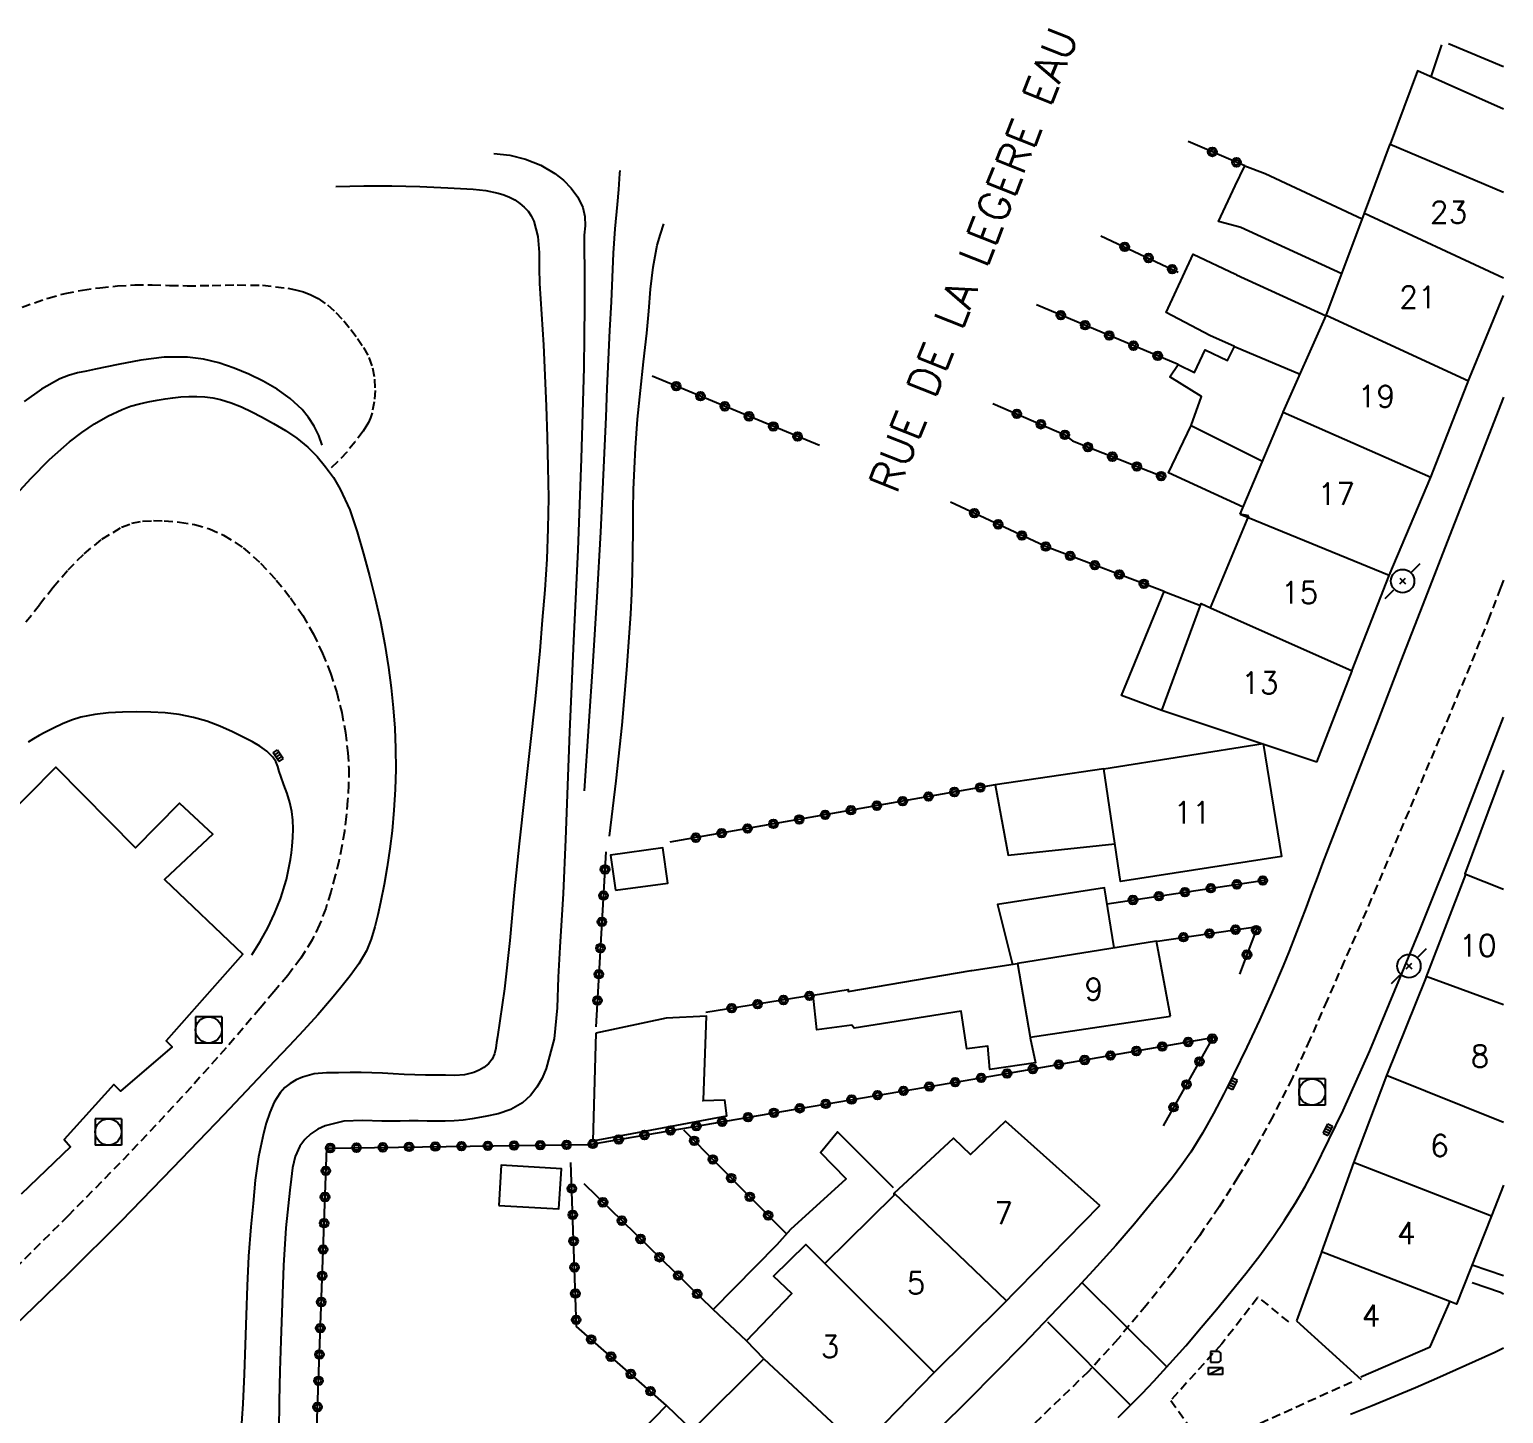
# Model space of a CAD drawing. Header units: millimetres. Extents: x 149999 to 151001, y 153000 to 154001.
# Drawn here: x 150915.8 to 151000, y 153076.6 to 153155.6 of the extents above; entities that cross this region are included whole.
import ezdxf
from ezdxf.enums import TextEntityAlignment as Align

# ---------------------------------------------------------------- set-up
doc = ezdxf.new("R2010")
doc.units = ezdxf.units.MM
doc.linetypes.add('DASHED', pattern=[0.75, 0.5, -0.25])
doc.layers.get('0').update_dxf_attribs({"linetype": 'CONTINUOUS'})
for name, color, linetype in [('W0001', 6, 'DASHED'), ('W0008', 7, 'CONTINUOUS'), ('W0014', 7, 'CONTINUOUS'), ('W0017', 7, 'CONTINUOUS'), ('W0020', 2, 'CONTINUOUS'), ('W0070', 7, 'DASHED'), ('W0101', 7, 'CONTINUOUS'), ('W0104', 1, 'CONTINUOUS'), ('W0112', 1, 'DASHED'), ('W0211', 2, 'CONTINUOUS'), ('W0214', 2, 'CONTINUOUS'), ('W0323', 7, 'CONTINUOUS'), ('W0401', 7, 'CONTINUOUS'), ('W0420', 7, 'CONTINUOUS'), ('W0438', 7, 'CONTINUOUS'), ('W0473', 7, 'CONTINUOUS'), ('W0989', 7, 'CONTINUOUS'), ('W0991', 7, 'CONTINUOUS'), ('W1102', 7, 'CONTINUOUS')]:
    doc.layers.add(name, color=color, linetype=linetype)
doc.styles.get("Standard").update_dxf_attribs({"font": 'romans.shx', "width": 0.85})

# ---------------------------------------------------------------- blocks, each defined once
blk = doc.blocks.new('T473')
for p, q in [((0.500001, 0.500001), (1.000002, 1.000002)), ((-0.166667, 0.166667), (0.166667, -0.166667)), ((-0.166667, -0.166667), (0.166667, 0.166667)), ((-1.000002, -1.000002), (-0.500001, -0.500001))]:
    blk.add_line(p, q)
blk.add_ellipse((0, 0), major_axis=(0.471405, 0.471405), ratio=1, start_param=5.497787144, end_param=11.780972451)
blk = doc.blocks.new('T401')
for p, q in [((-0.3, 0.3), (0, 0.3)), ((-0.3, -0.25), (-0.3, 0.3)), ((-0.3, 0.15), (0, 0.15)), ((-0.3, 0), (0, 0)), ((0, 0.3), (0, -0.25)), ((-0.3, -0.15), (0, -0.15)), ((-0.3, -0.25), (-0.3, -0.3)), ((-0.3, -0.3), (0, -0.3)), ((0, -0.3), (0, -0.25))]:
    blk.add_line(p, q)
blk = doc.blocks.new('T420')
for p, q in [((0.75, 0.75), (-0.75, 0.75)), ((-0.75, 0.75), (-0.75, -0.75)), ((0.75, 0.75), (0.75, -0.75)), ((0.75, -0.75), (-0.75, -0.75))]:
    blk.add_line(p, q)
blk.add_ellipse((0, 0), major_axis=(-0.53, 0.53), ratio=1, start_param=3.926991, end_param=10.210176)
blk = doc.blocks.new('T438')
for p, q in [((0.15, 1.1), (-0.3, 1.1)), ((-0.3, 1.1), (-0.3, 0.5)), ((0.3, 0.65), (0.3, 0.95)), ((-0.4, 0.2), (0.4, 0.2)), ((-0.4, -0.2), (-0.4, 0.2)), ((-0.3, 0.5), (0.15, 0.5)), ((0.4, 0.2), (0.4, -0.2))]:
    blk.add_line(p, q)
at = {"flags": 128}
for points in [[(-0.4, -0.2), (0.4, 0.2)], [(0.4, -0.2), (-0.4, -0.2)]]:
    blk.add_lwpolyline(points, dxfattribs=at)
for centre, major_axis, start_param, end_param in [((0.15, 0.95), (0.106, -0.106), 0.785398, 2.356194), ((0.15, 0.65), (0.106, 0.106), 3.926991, 5.497787)]:
    blk.add_ellipse(centre, major_axis=major_axis, ratio=1, start_param=start_param, end_param=end_param)
blk = doc.blocks.new('t323o')
at = {"color": 0, "linetype": 'Continuous'}
for radius in [0.25, 0.15]:
    blk.add_circle((0, 0), radius, dxfattribs=at)

msp = doc.modelspace()

# ---------------------------------------------------------------- linework, layer by layer
at = {"layer": 'W0001'}
for points in [[(150915.602, 153121.775), (150916.377, 153122.775), (150917.159, 153123.766), (150918.005, 153124.751), (150918.926, 153125.675), (150919.943, 153126.502), (150921.066, 153127.187), (150921.651, 153127.414), (150922.266, 153127.529), (150922.882, 153127.563), (150923.491, 153127.551), (150924.364, 153127.482), (150925.232, 153127.338), (150926.083, 153127.096), (150926.894, 153126.736), (150928.01, 153126.012), (150929.007, 153125.137), (150929.898, 153124.168), (150930.717, 153123.149), (150931.413, 153122.145), (150932.017, 153121.084), (150932.539, 153119.983), (150932.991, 153118.853), (150933.353, 153117.742), (150933.636, 153116.61), (150933.846, 153115.462), (150933.989, 153114.304), (150934.041, 153113.392), (150934.031, 153112.48), (150933.976, 153111.571), (150933.892, 153110.665), (150933.787, 153109.812), (150933.649, 153108.963), (150933.478, 153108.121), (150933.272, 153107.286), (150933.011, 153106.348), (150932.722, 153105.415), (150932.377, 153104.499), (150931.952, 153103.615), (150931.301, 153102.57), (150930.554, 153101.592), (150929.763, 153100.655), (150928.974, 153099.725), (150927.036, 153097.453), (150925.049, 153095.225), (150923.022, 153093.034), (150920.964, 153090.872), (150918.005, 153087.851), (150914.999, 153084.878)], [(151000, 153124.169), (150999.836, 153123.728), (150999.208, 153122.088), (150998.09, 153119.294), (150996.933, 153116.515), (150995.757, 153113.745), (150994.582, 153110.975), (150993.674, 153108.827), (150992.763, 153106.68), (150991.842, 153104.537), (150990.904, 153102.401), (150989.923, 153100.167), (150988.944, 153097.929), (150987.924, 153095.709), (150986.82, 153093.529), (150985.851, 153091.778), (150984.831, 153090.056), (150983.757, 153088.367), (150982.626, 153086.716), (150981.141, 153084.699), (150979.592, 153082.731), (150977.975, 153080.817), (150976.291, 153078.962), (150962.343, 153065.563)]]:
    msp.add_lwpolyline(points, dxfattribs=at)
at = {"layer": 'W0008'}
for points in [[(150914.848, 153128.851), (150915.874, 153129.969), (150916.937, 153131.057), (150918.08, 153132.059), (150918.786, 153132.593), (150919.52, 153133.09), (150920.287, 153133.537), (150921.089, 153133.92), (150921.579, 153134.099), (150922.083, 153134.234), (150922.591, 153134.341), (150923.1, 153134.437), (150923.549, 153134.517), (150924, 153134.584), (150924.454, 153134.632), (150924.911, 153134.653), (150925.364, 153134.649), (150925.817, 153134.625), (150926.268, 153134.571), (150926.714, 153134.48), (150927.325, 153134.295), (150927.918, 153134.059), (150928.494, 153133.787), (150929.058, 153133.496), (150929.749, 153133.117), (150930.428, 153132.714), (150931.083, 153132.266), (150931.693, 153131.758), (150932.229, 153131.22), (150932.718, 153130.639), (150933.159, 153130.021), (150933.546, 153129.367), (150934.098, 153128.174), (150934.528, 153126.932), (150934.884, 153125.673), (150935.222, 153124.416), (150935.553, 153123.117), (150935.844, 153121.809), (150936.096, 153120.493), (150936.309, 153119.17), (150936.462, 153118.02), (150936.582, 153116.866), (150936.667, 153115.709), (150936.713, 153114.549), (150936.719, 153113.374), (150936.685, 153112.199), (150936.615, 153111.026), (150936.512, 153109.855), (150936.392, 153108.823), (150936.242, 153107.795), (150936.061, 153106.772), (150935.848, 153105.755), (150935.693, 153105.056), (150935.529, 153104.354), (150935.323, 153103.66), (150935.045, 153102.991), (150934.623, 153102.25), (150934.126, 153101.558), (150933.592, 153100.899), (150933.055, 153100.249), (150932.274, 153099.332), (150931.462, 153098.444), (150930.634, 153097.57), (150929.807, 153096.698), (150926.903, 153093.631), (150923.981, 153090.581), (150921.03, 153087.559), (150918.041, 153084.574), (150916.03, 153082.616), (150913.998, 153080.681)], [(150928.495, 153102.769), (150928.981, 153103.526), (150929.418, 153104.313), (150929.803, 153105.126), (150930.136, 153105.962), (150930.261, 153106.329), (150930.374, 153106.699), (150930.474, 153107.073), (150930.562, 153107.45), (150930.638, 153107.83), (150930.704, 153108.211), (150930.76, 153108.594), (150930.805, 153108.978), (150930.845, 153109.47), (150930.86, 153109.965), (150930.843, 153110.459), (150930.787, 153110.952), (150930.677, 153111.47), (150930.52, 153111.976), (150930.34, 153112.472), (150930.158, 153112.965), (150930.068, 153113.241), (150929.981, 153113.525), (150929.868, 153113.804), (150929.706, 153114.057), (150929.359, 153114.404), (150928.958, 153114.686), (150928.536, 153114.922), (150928.115, 153115.144), (150927.406, 153115.503), (150926.678, 153115.828), (150925.931, 153116.106), (150925.164, 153116.327), (150924.361, 153116.486), (150923.548, 153116.58), (150922.733, 153116.626), (150921.918, 153116.639), (150921.122, 153116.628), (150920.325, 153116.587), (150919.529, 153116.497), (150918.744, 153116.338), (150918.203, 153116.172), (150917.679, 153115.959), (150917.17, 153115.716), (150916.67, 153115.46), (150916.348, 153115.286), (150916.031, 153115.102), (150915.724, 153114.901)]]:
    msp.add_lwpolyline(points, dxfattribs=at)
at = {"layer": 'W0014'}
for points in [[(151000, 153134.608), (150999.698, 153133.83), (150998.31, 153130.261), (150996.922, 153126.693), (150995.532, 153123.124), (150994.144, 153119.555), (150992.756, 153115.986), (150991.371, 153112.416), (150989.989, 153108.845), (150989.668, 153108.007), (150989.352, 153107.166), (150989.039, 153106.325), (150988.725, 153105.484), (150988.408, 153104.644), (150988.085, 153103.806), (150987.754, 153102.971), (150987.412, 153102.141), (150986.745, 153100.579), (150986.056, 153099.026), (150985.34, 153097.484), (150984.593, 153095.958), (150984.018, 153094.824), (150983.428, 153093.696), (150982.806, 153092.585), (150982.136, 153091.502), (150981.626, 153090.763), (150981.083, 153090.047), (150980.522, 153089.347), (150979.955, 153088.653), (150978.913, 153087.403), (150977.85, 153086.17), (150976.767, 153084.955), (150975.665, 153083.757), (150972.562, 153080.504), (150969.403, 153077.308), (150966.198, 153074.156)], [(150977.989, 153076.343), (150978.332, 153076.685), (150978.676, 153077.026), (150979.018, 153077.369), (150979.358, 153077.714), (150979.694, 153078.062), (150980.026, 153078.415), (150980.944, 153079.42), (150981.847, 153080.44), (150982.735, 153081.472), (150983.609, 153082.516), (150984.448, 153083.533), (150985.278, 153084.558), (150986.087, 153085.6), (150986.859, 153086.67), (150987.488, 153087.605), (150988.09, 153088.557), (150988.662, 153089.527), (150989.201, 153090.517), (150990.85, 153093.87), (150992.364, 153097.286), (150993.8, 153100.732), (150995.221, 153104.182), (150997.493, 153109.821), (150999.68, 153115.493), (151000, 153116.336)], [(151000, 153080.29), (150999.5, 153080.057), (150996.191, 153078.566), (150994.965, 153078.034), (150993.733, 153077.516), (150992.498, 153077.007), (150991.26, 153076.503)]]:
    msp.add_lwpolyline(points, dxfattribs=at)
at = {"layer": 'W0017'}
msp.add_lwpolyline([(150998.218, 153084.051), (150999.819, 153083.492), (151000, 153083.393)], dxfattribs=at)
at = {"layer": 'W0020'}
for points in [[(150980.786, 153079.204), (150975.969, 153083.998)], [(150973.958, 153081.81), (150978.697, 153077.045)]]:
    msp.add_lwpolyline(points, dxfattribs=at)
at = {"layer": 'W0070'}
msp.add_lwpolyline([(150915.378, 153139.763), (150916.865, 153140.278), (150917.839, 153140.538), (150918.829, 153140.73), (150919.825, 153140.868), (150920.825, 153140.971), (150921.819, 153141.025), (150922.814, 153141.024), (150923.808, 153140.999), (150924.8, 153140.979), (150926.23, 153140.992), (150927.67, 153141.029), (150929.115, 153141.006), (150930.55, 153140.842), (150931, 153140.75), (150931.445, 153140.629), (150931.878, 153140.466), (150932.29, 153140.253), (150932.824, 153139.88), (150933.309, 153139.446), (150933.75, 153138.972), (150934.159, 153138.473), (150934.535, 153137.973), (150934.887, 153137.448), (150935.185, 153136.885), (150935.396, 153136.282), (150935.513, 153135.645), (150935.543, 153135), (150935.493, 153134.358), (150935.376, 153133.726), (150935.287, 153133.444), (150935.162, 153133.177), (150935.015, 153132.923), (150934.856, 153132.679), (150934.41, 153132.063), (150933.923, 153131.478), (150933.399, 153130.926), (150932.84, 153130.411)], dxfattribs=at)
at = {"layer": 'W0101'}
for points in [[(150992.051, 153145.127), (150993.526, 153149.073)], [(150993.526, 153149.073), (151000, 153146.317)], [(150989.872, 153139.276), (150992.051, 153145.127)], [(150998.065, 153135.704), (151000, 153140.415)], [(150987.411, 153133.764), (150989.872, 153139.276)], [(150995.855, 153130.048), (150998.065, 153135.704)], [(150984.955, 153127.924), (150987.41, 153133.736)], [(150987.41, 153133.736), (150987.411, 153133.764)], [(150993.461, 153124.424), (150995.855, 153130.048)], [(150985.454, 153127.831), (150984.955, 153127.924)], [(150983.26, 153122.592), (150985.454, 153127.831)], [(150991.362, 153118.989), (150991.362, 153119.017), (150993.461, 153124.424)], [(150989.328, 153113.774), (150980.492, 153116.725), (150982.736, 153122.825), (150983.26, 153122.592)], [(150989.328, 153113.774), (150991.362, 153118.989)], [(150912.658, 153108.804), (150917.312, 153113.489), (150921.853, 153108.868), (150924.375, 153111.424), (150926.282, 153109.661), (150923.513, 153107.073), (150927.998, 153102.793), (150923.603, 153097.855), (150923.958, 153097.515), (150921.008, 153094.971), (150920.627, 153095.367), (150917.782, 153092.213), (150918.136, 153091.789), (150915.33, 153089.088)], [(151000, 153113.306), (150997.791, 153107.381), (150997.819, 153107.353)], [(150997.819, 153107.353), (150995.562, 153101.476), (150995.561, 153101.448)], [(150995.561, 153101.448), (150993.313, 153095.876)], [(150993.313, 153095.876), (150991.424, 153090.882)], [(150965.187, 153089.142), (150968.58, 153092.302), (150969.562, 153091.366), (150971.556, 153093.273), (150976.949, 153088.453)], [(150991.424, 153090.882), (150989.606, 153085.802)], [(151000, 153089.612), (150999.308, 153087.86)], [(150961.224, 153085.139), (150965.185, 153089.031), (150965.187, 153089.142)], [(150971.345, 153082.738), (150976.949, 153088.453)], [(150999.308, 153087.86), (150997.318, 153082.819), (150996.942, 153082.964)], [(150957.754, 153079.691), (150956.752, 153080.711), (150959.348, 153083.413), (150958.31, 153084.406), (150960.14, 153086.218), (150961.224, 153085.139)], [(150989.606, 153085.802), (150989.605, 153085.774), (150988.176, 153081.855)], [(150967.479, 153078.91), (150971.345, 153082.738)], [(150991.855, 153078.661), (150995.806, 153080.379), (150996.953, 153082.992)], [(150988.176, 153081.855), (150991.864, 153078.508)], [(150953.669, 153075.6), (150953.669, 153075.628), (150957.754, 153079.691)], [(150963.247, 153074.56), (150967.479, 153078.91)], [(150954.615, 153065.88), (150949.854, 153070.573), (150951.333, 153072.321), (150949.428, 153074.178), (150952.195, 153077.031), (150953.669, 153075.6)]]:
    msp.add_lwpolyline(points, dxfattribs=at)
for points in [[(150986.276, 153114.841), (150987.312, 153108.374), (150978.113, 153106.949), (150977.176, 153113.379)], [(150980.981, 153099.255), (150980.186, 153103.55), (150972.24, 153102.264), (150972.968, 153098.053)]]:
    msp.add_lwpolyline(points, close=True, dxfattribs=at)
at = {"layer": 'W0104'}
for points in [[(150996.448, 153154.734), (150995.853, 153152.92)], [(151000, 153153.484), (150996.848, 153154.805)], [(151000, 153151.063), (150995.096, 153153.259), (150993.526, 153149.073)], [(150990.76, 153141.66), (150984.998, 153144.297), (150984.943, 153144.326), (150983.727, 153144.655), (150984.673, 153146.694), (150985.223, 153147.823), (150986.382, 153147.384), (150991.929, 153144.799)], [(150985.127, 153128.33), (150980.859, 153130.296), (150982.161, 153132.995), (150982.748, 153134.652), (150980.935, 153135.77), (150981.421, 153136.484), (150982.358, 153136.021), (150982.966, 153137.316), (150984.233, 153136.708), (150984.637, 153137.507), (150983.232, 153138.145), (150980.727, 153139.457), (150982.268, 153142.79), (150984.692, 153141.633), (150984.747, 153141.604), (150989.868, 153139.268)], [(150984.637, 153137.507), (150988.378, 153135.93)], [(150982.161, 153132.995), (150986.235, 153130.954)], [(150980.492, 153116.725), (150978.172, 153117.573), (150980.62, 153123.522), (150982.695, 153122.712)], [(150977.176, 153113.379), (150970.961, 153112.476), (150971.707, 153108.459), (150977.799, 153109.106)], [(150977.753, 153103.156), (150977.205, 153106.586), (150971.101, 153105.645), (150971.96, 153102.221)], [(150972.968, 153098.026), (150973.274, 153096.602), (150970.654, 153096.207), (150970.541, 153097.543), (150969.343, 153097.399), (150969.022, 153099.545), (150962.917, 153098.575), (150962.782, 153098.745), (150960.775, 153098.477), (150960.563, 153100.454), (150962.57, 153100.777), (150962.568, 153100.666), (150969.594, 153101.863), (150969.622, 153101.863), (150972.24, 153102.264)], [(150956.752, 153080.711), (150954.846, 153082.507), (150958.505, 153086.212), (150959.299, 153087.087), (150962.453, 153089.968), (150960.994, 153091.469), (150961.961, 153092.646), (150965.143, 153089.467)], [(150998.206, 153085.067), (151000, 153084.455)]]:
    msp.add_lwpolyline(points, dxfattribs=at)
for points in [[(150949.28, 153106.448), (150952.262, 153106.864), (150951.981, 153108.879), (150948.999, 153108.463)], [(150948.145, 153098.298), (150947.972, 153092.132), (150955.643, 153093.573), (150955.521, 153094.465), (150954.269, 153094.433), (150954.298, 153094.488), (150954.472, 153099.265), (150952.163, 153099.142)], [(150942.605, 153088.454), (150946.048, 153088.249), (150946.185, 153090.549), (150942.742, 153090.754)]]:
    msp.add_lwpolyline(points, close=True, dxfattribs=at)
at = {"layer": 'W0112'}
for points in [[(150985.952, 153083.167), (150983.905, 153080.543), (150980.994, 153077.313)], [(150987.732, 153081.799), (150985.981, 153083.222)], [(150982.677, 153074.467), (150991.339, 153078.376)], [(150980.994, 153077.313), (150982.282, 153075.506), (150982.677, 153074.467)]]:
    msp.add_lwpolyline(points, dxfattribs=at)
at = {"layer": 'W0211'}
for points in [[(150949.527, 153147.563), (150949.496, 153147.389), (150949.446, 153146.479), (150949.377, 153145.612), (150949.235, 153144.227), (150949.148, 153142.838), (150949.086, 153141.448), (150949.019, 153140.06), (150948.933, 153138.415), (150948.856, 153136.77), (150948.785, 153135.125), (150948.717, 153133.479), (150948.649, 153131.833), (150948.578, 153130.188), (150948.502, 153128.543), (150948.417, 153126.898), (150948.208, 153123.204), (150947.984, 153119.512), (150947.743, 153115.82), (150947.487, 153112.129)], [(150933.305, 153146.652), (150934.903, 153146.687), (150936.501, 153146.685), (150938.099, 153146.646), (150939.696, 153146.57), (150940.417, 153146.534), (150941.142, 153146.495), (150941.867, 153146.417), (150942.58, 153146.265), (150942.907, 153146.164), (150943.227, 153146.039), (150943.535, 153145.882), (150943.82, 153145.686), (150944.062, 153145.472), (150944.279, 153145.231), (150944.464, 153144.963), (150944.607, 153144.67), (150944.842, 153143.793), (150944.912, 153142.883), (150944.911, 153141.983), (150944.939, 153141.106), (150945.058, 153139.355), (150945.159, 153137.603), (150945.244, 153135.85), (150945.312, 153134.096), (150945.37, 153132.352), (150945.419, 153130.608), (150945.441, 153128.863), (150945.42, 153127.117), (150945.349, 153125.365), (150945.236, 153123.616), (150945.096, 153121.869), (150944.946, 153120.123), (150944.685, 153117.367), (150944.391, 153114.613), (150944.081, 153111.862), (150943.774, 153109.111), (150943.496, 153106.35), (150943.239, 153103.585), (150942.938, 153100.821), (150942.528, 153098.073), (150942.485, 153097.758), (150942.447, 153097.43), (150942.372, 153097.102), (150942.226, 153096.8), (150942.016, 153096.545), (150941.762, 153096.335), (150941.48, 153096.17), (150941.183, 153096.042), (150940.653, 153095.911), (150940.108, 153095.875), (150939.568, 153095.885), (150939.04, 153095.888), (150938.425, 153095.886), (150937.81, 153095.903), (150937.196, 153095.933), (150936.583, 153095.969), (150935.969, 153096.004), (150935.354, 153096.032), (150934.739, 153096.045), (150934.124, 153096.037), (150933.448, 153096.029), (150932.76, 153096.022), (150932.068, 153095.958), (150931.395, 153095.783), (150931.037, 153095.626), (150930.701, 153095.424), (150930.395, 153095.178), (150930.128, 153094.89), (150929.777, 153094.351), (150929.522, 153093.762), (150929.331, 153093.157), (150929.166, 153092.553), (150928.879, 153091.236), (150928.698, 153089.901), (150928.573, 153088.563), (150928.454, 153087.23), (150928.32, 153085.549), (150928.232, 153083.866), (150928.172, 153082.181), (150928.125, 153080.497), (150928.07, 153078.812), (150927.99, 153077.127), (150927.867, 153075.443)], [(150932.53, 153131.882), (150932.331, 153132.435), (150932.07, 153132.962), (150931.749, 153133.454), (150931.373, 153133.906), (150930.696, 153134.534), (150929.945, 153135.068), (150929.151, 153135.524), (150928.332, 153135.925), (150927.491, 153136.279), (150926.625, 153136.574), (150925.733, 153136.791), (150924.821, 153136.909), (150923.487, 153136.904), (150922.166, 153136.733), (150920.867, 153136.476), (150919.582, 153136.209), (150919.067, 153136.108), (150918.549, 153136), (150918.037, 153135.86), (150917.543, 153135.664), (150916.482, 153135.075), (150915.492, 153134.375)]]:
    msp.add_lwpolyline(points, dxfattribs=at)
at = {"layer": 'W0214'}
for points in [[(150942.322, 153148.541), (150943.244, 153148.443), (150944.143, 153148.217), (150945.002, 153147.866), (150945.802, 153147.398), (150946.303, 153147.007), (150946.75, 153146.551), (150947.124, 153146.029), (150947.405, 153145.45), (150947.526, 153144.932), (150947.534, 153144.396), (150947.494, 153143.872), (150947.477, 153143.364), (150947.498, 153141.599), (150947.504, 153139.834), (150947.493, 153138.07), (150947.466, 153136.305), (150947.322, 153131.102), (150947.116, 153125.901), (150946.882, 153120.702), (150946.652, 153115.503), (150946.534, 153112.428), (150946.427, 153109.351), (150946.291, 153106.275), (150946.09, 153103.202), (150946.005, 153101.483), (150945.95, 153099.734), (150945.769, 153097.974), (150945.315, 153096.268), (150945.082, 153095.723), (150944.789, 153095.203), (150944.421, 153094.726), (150943.972, 153094.32), (150943.301, 153093.933), (150942.57, 153093.686), (150941.826, 153093.529), (150941.092, 153093.402), (150940.579, 153093.33), (150940.064, 153093.287), (150939.547, 153093.268), (150939.031, 153093.265), (150938.517, 153093.271), (150938.003, 153093.276), (150937.489, 153093.274), (150936.975, 153093.258), (150935.928, 153093.262), (150934.848, 153093.311), (150933.751, 153093.268), (150932.691, 153093.006), (150932.267, 153092.804), (150931.877, 153092.54), (150931.535, 153092.216), (150931.251, 153091.838), (150930.974, 153091.238), (150930.826, 153090.593), (150930.75, 153089.948), (150930.675, 153089.32), (150930.437, 153087.175), (150930.312, 153085.02), (150930.239, 153082.865), (150930.156, 153080.714), (150930.093, 153078.996), (150930.057, 153077.277), (150930.037, 153075.559)], [(150948.94, 153109.543), (150949.321, 153112.705), (150949.649, 153115.872), (150949.925, 153119.045), (150950.147, 153122.222), (150950.207, 153123.409), (150950.244, 153124.596), (150950.265, 153125.784), (150950.278, 153126.972), (150950.291, 153128.16), (150950.313, 153129.348), (150950.352, 153130.535), (150950.414, 153131.722), (150950.54, 153133.362), (150950.703, 153135), (150950.884, 153136.635), (150951.066, 153138.269), (150951.182, 153139.523), (150951.283, 153140.784), (150951.424, 153142.044), (150951.662, 153143.288), (150951.837, 153143.934), (150952.029, 153144.511)]]:
    msp.add_lwpolyline(points, dxfattribs=at)
at = {"layer": 'W0323'}
for points in [[(150985.223, 153147.823), (150981.99, 153149.213)], [(150977.004, 153143.839), (150981.422, 153141.763)], [(150981.421, 153136.484), (150973.333, 153139.883)], [(150960.935, 153131.848), (150951.362, 153135.817)], [(150970.826, 153134.26), (150974.913, 153132.487), (150975.378, 153132.117), (150980.674, 153130.02)], [(150980.62, 153123.522), (150974.077, 153125.988), (150974.049, 153125.988), (150968.416, 153128.622)], [(150970.961, 153112.476), (150952.386, 153109.195)], [(150948.733, 153108.654), (150948.154, 153098.66)], [(150977.351, 153105.67), (150986.353, 153107.029)], [(150980.239, 153103.548), (150985.952, 153104.389), (150984.928, 153101.657)], [(150960.563, 153100.454), (150954.431, 153099.478)], [(150946.112, 153058.135), (150945.626, 153058.867), (150945.412, 153060.789), (150944.846, 153061.689), (150943.292, 153061.857), (150931.742, 153062.453), (150932.78, 153091.727), (150947.792, 153091.933), (150960.117, 153094.053), (150971.604, 153095.98), (150983.399, 153098.033), (150980.559, 153093.001)], [(150959.054, 153086.817), (150953.173, 153092.754)], [(150952.195, 153077.031), (150947.046, 153081.539), (150946.734, 153090.912)], [(150954.846, 153082.507), (150947.486, 153089.675)]]:
    msp.add_lwpolyline(points, dxfattribs=at)
at = {"layer": 'W1102'}
for points in [[(150992.051, 153145.127), (151000, 153141.439)], [(150997.997, 153135.529), (150989.872, 153139.276)], [(150987.411, 153133.764), (150995.855, 153130.048)], [(150984.955, 153127.924), (150993.471, 153124.446)], [(150983.26, 153122.592), (150991.362, 153118.989)], [(150997.791, 153107.381), (151000, 153106.516)], [(150995.586, 153101.537), (151000, 153099.922)], [(151000, 153093.18), (150993.313, 153095.876)], [(150991.437, 153090.916), (150999.308, 153087.86)], [(150971.611, 153083.01), (150965.187, 153089.142)], [(150961.224, 153085.139), (150967.479, 153078.91)], [(150996.942, 153082.964), (150989.606, 153085.802)], [(150957.754, 153079.691), (150963.247, 153074.56)]]:
    msp.add_lwpolyline(points, dxfattribs=at)

# ---------------------------------------------------------------- block references
at = {"layer": 'W0323'}
for p, rotation in [((150983.368, 153148.62), 156.7370841234681), ((150984.746, 153148.028), 156.7370841234681), ((150978.362, 153143.201), 334.82539012909), ((150979.719, 153142.563), 334.82539012909), ((150981.077, 153141.925), 334.82539012909), ((150974.716, 153139.302), 157.2071365322759), ((150976.099, 153138.721), 157.2071365322759), ((150977.481, 153138.139), 157.2071365322759), ((150978.864, 153137.558), 157.2071365322759), ((150980.247, 153136.977), 157.2071365322759), ((150952.748, 153135.242), 157.4791104945353), ((150954.133, 153134.668), 157.4791104945353), ((150955.519, 153134.093), 157.4791104945353), ((150956.904, 153133.519), 157.4791104945353), ((150972.202, 153133.663), 336.5456965759741), ((150958.29, 153132.944), 157.4791104945353), ((150973.578, 153133.066), 336.5456965759741), ((150959.676, 153132.37), 157.4791104945353), ((150974.948, 153132.459), 321.4907716346174), ((150976.262, 153131.767), 338.3984543572761), ((150977.657, 153131.215), 338.3984543572761), ((150979.051, 153130.662), 338.3984543572761), ((150980.446, 153130.11), 338.3984543572761), ((150969.775, 153127.987), 154.9366321858589), ((150971.133, 153127.352), 154.9366321858589), ((150972.492, 153126.716), 154.9366321858589), ((150973.851, 153126.081), 154.9366321858589), ((150975.25, 153125.546), 159.3490085619171), ((150976.653, 153125.017), 159.3490085619171), ((150978.057, 153124.488), 159.3490085619171), ((150979.461, 153123.959), 159.3490085619171), ((150967.157, 153111.804), 190.0171297271082), ((150968.634, 153112.065), 190.0171297271082), ((150970.112, 153112.326), 190.0171297271082), ((150962.726, 153111.021), 190.0171297271082), ((150964.203, 153111.282), 190.0171297271082), ((150965.68, 153111.543), 190.0171297271082), ((150956.817, 153109.978), 190.0171297271082), ((150958.295, 153110.239), 190.0171297271082), ((150959.772, 153110.5), 190.0171297271082), ((150961.249, 153110.76), 190.0171297271082), ((150953.863, 153109.456), 190.0171297271082), ((150955.34, 153109.717), 190.0171297271082), ((150948.675, 153107.645), 266.6842890590917), ((150984.767, 153106.79), 8.584913041539087), ((150986.25, 153107.013), 8.584913041539087), ((150948.588, 153106.147), 266.6842890590917), ((150978.834, 153105.894), 8.584913041539087), ((150980.317, 153106.118), 8.584913041539087), ((150981.801, 153106.342), 8.584913041539087), ((150983.284, 153106.566), 8.584913041539087), ((150948.501, 153104.65), 266.6842890590917), ((150984.691, 153104.203), 8.374259027475773), ((150985.873, 153104.178), 249.4531485835819), ((150981.723, 153103.766), 8.374259027475773), ((150983.207, 153103.985), 8.374259027475773), ((150948.414, 153103.152), 266.6842890590917), ((150985.346, 153102.773), 249.4531485835819), ((150948.328, 153101.655), 266.6842890590917), ((150948.241, 153100.157), 266.6842890590917), ((150957.394, 153099.95), 189.0436250661612), ((150958.875, 153100.185), 189.0436250661612), ((150960.356, 153100.421), 189.0436250661612), ((150955.912, 153099.714), 189.0436250661612), ((150980.507, 153097.53), 9.873801788697161), ((150981.984, 153097.787), 9.873801788697161), ((150983.367, 153097.977), 240.5601422966549), ((150974.596, 153096.501), 9.873801788697161), ((150976.073, 153096.758), 9.873801788697161), ((150977.551, 153097.015), 9.873801788697161), ((150979.029, 153097.272), 9.873801788697161), ((150982.63, 153096.671), 240.5601422966549), ((150970.161, 153095.738), 9.522974889888825), ((150971.64, 153095.986), 9.873801788697161), ((150973.118, 153096.243), 9.873801788697161), ((150965.723, 153094.993), 9.522974889888825), ((150967.202, 153095.242), 9.522974889888825), ((150968.681, 153095.49), 9.522974889888825), ((150981.893, 153095.364), 240.5601422966549), ((150959.806, 153093.999), 9.759832783964837), ((150961.285, 153094.249), 9.522974889888825), ((150962.764, 153094.497), 9.522974889888825), ((150964.243, 153094.745), 9.522974889888825), ((150981.156, 153094.058), 240.5601422966549), ((150955.371, 153093.237), 9.759832783964837), ((150956.849, 153093.491), 9.759832783964837), ((150958.327, 153093.745), 9.759832783964837), ((150950.936, 153092.474), 9.759832783964837), ((150952.414, 153092.728), 9.759832783964837), ((150953.892, 153092.982), 9.759832783964837), ((150932.983, 153091.73), 0.7861837076659896), ((150934.483, 153091.75), 0.7861837076659896), ((150935.983, 153091.771), 0.7861837076659896), ((150937.483, 153091.792), 0.7861837076659896), ((150938.983, 153091.812), 0.7861837076659896), ((150940.483, 153091.833), 0.7861837076659896), ((150941.983, 153091.853), 0.7861837076659896), ((150943.482, 153091.874), 0.7861837076659896), ((150944.982, 153091.894), 0.7861837076659896), ((150946.482, 153091.915), 0.7861837076659896), ((150947.979, 153091.965), 9.759832783964837), ((150949.458, 153092.219), 9.759832783964837), ((150953.776, 153092.145), 134.7285040076719), ((150954.832, 153091.08), 134.7285040076719), ((150932.734, 153090.431), 87.96925212623223), ((150955.887, 153090.014), 134.7285040076719), ((150932.681, 153088.932), 87.96925212623223), ((150946.784, 153089.413), 91.9065064655604), ((150956.943, 153088.948), 134.7285040076719), ((150948.561, 153088.628), 135.7571688651), ((150932.628, 153087.433), 87.96925212623223), ((150946.834, 153087.914), 91.9065064655604), ((150949.635, 153087.582), 135.7571688651), ((150957.998, 153087.883), 134.7285040076719), ((150946.884, 153086.414), 91.9065064655604), ((150950.71, 153086.535), 135.7571688651), ((150932.575, 153085.934), 87.96925212623223), ((150951.784, 153085.489), 135.7571688651), ((150946.934, 153084.915), 91.9065064655604), ((150932.521, 153084.435), 87.96925212623223), ((150952.859, 153084.442), 135.7571688651), ((150946.984, 153083.416), 91.9065064655604), ((150953.934, 153083.396), 135.7571688651), ((150932.468, 153082.936), 87.96925212623223), ((150932.415, 153081.437), 87.96925212623223), ((150947.033, 153081.917), 91.9065064655604), ((150947.89, 153080.8), 138.7975353921732), ((150932.362, 153079.938), 87.96925212623223), ((150949.019, 153079.812), 138.7975353921732), ((150950.147, 153078.824), 138.7975353921732), ((150932.309, 153078.439), 87.96925212623223), ((150951.276, 153077.836), 138.7975353921732), ((150932.256, 153076.94), 87.96925212623223)]:
    msp.add_blockref('t323o', p, dxfattribs=dict(at, rotation=rotation))
at = {"layer": 'W0401'}
for p, rotation in [((150930.135, 153114.217), 34.27631078455584), ((150984.394, 153095.454), 153.1660122327611), ((150990.099, 153092.711), 334.142300576017)]:
    msp.add_blockref('T401', p, dxfattribs=dict(at, rotation=rotation))
at = {"layer": 'W0420'}
for p in [(150926.036, 153098.476), (150989.07, 153094.925), (150920.311, 153092.648)]:
    msp.add_blockref('T420', p, dxfattribs=at)
at = {"layer": 'W0438'}
msp.add_blockref('T438', (150983.557, 153079.003), dxfattribs=at)
at = {"layer": 'W0473'}
for p in [(150994.235, 153124.111), (150994.599, 153102.125)]:
    msp.add_blockref('T473', p, dxfattribs=at)

# ---------------------------------------------------------------- texts
at = {"layer": 'W0989'}
msp.add_text('RUE DE LA LEGERE EAU', height=1.75, rotation=68.3928, dxfattribs=at).set_placement((150965.34, 153129.032))
at = {"layer": 'W0991'}
for s, p in [('23', (150996.865, 153145.174)), ('21', (150995.114, 153140.328)), ('19', (150992.74, 153134.662)), ('17', (150990.449, 153129.094)), ('15', (150988.354, 153123.457)), ('13', (150986.082, 153118.299)), ('11', (150982.223, 153110.895)), ('10', (150998.528, 153103.297)), ('9', (150976.594, 153100.802)), ('8', (150998.655, 153096.982)), ('6', (150996.344, 153091.868)), ('7', (150971.444, 153088.005)), ('4', (150994.452, 153086.867)), ('5', (150966.444, 153084.026)), ('4', (150992.435, 153082.155)), ('3', (150961.531, 153080.389))]:
    msp.add_text(s, height=1.25, dxfattribs=at).set_placement(p, align=Align.MIDDLE_CENTER)

doc.saveas('drawing.dxf')
